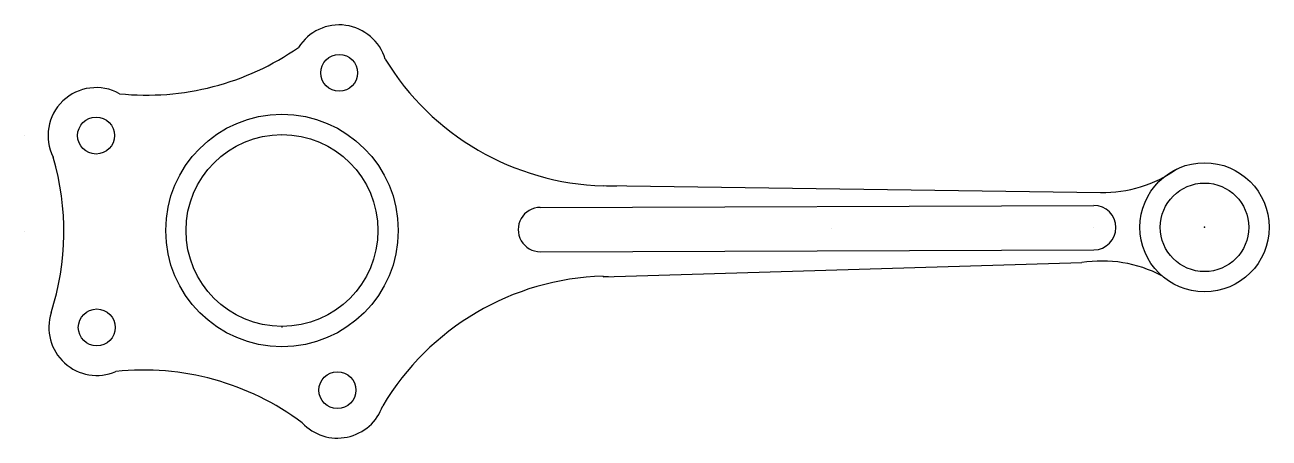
# Model space of a CAD drawing. Header units: inches. Extents: x 10.6 to 44.3, y 6.8 to 18.
import ezdxf

# ---------------------------------------------------------------- set-up
doc = ezdxf.new("R2010")
doc.units = ezdxf.units.IN
doc.header["$MEASUREMENT"] = 0

msp = doc.modelspace()

# ---------------------------------------------------------------- linework, layer by layer
for p, q in [((10.591, 15.035), (10.591, 15.035)), ((17.558, 15.035), (17.558, 15.035)), ((26.258, 13.678), (26.258, 13.669)), ((26.258, 13.678), (39.742, 13.491)), ((24.558, 13.087), (39.556, 13.139)), ((32.442, 12.514), (32.442, 12.514)), ((39.558, 12.539), (39.558, 12.539)), ((10.591, 12.435), (10.591, 12.435)), ((24.56, 11.887), (39.56, 11.939)), ((26.258, 11.205), (39.23, 11.592)), ((26.258, 11.227), (26.258, 11.205)), ((17.558, 9.862), (17.558, 9.835))]:
    msp.add_line(p, q)
for centre, radius in [((19.108, 16.735), 0.5), ((12.519, 15.035), 0.5), ((17.558, 12.462), 3.15), ((17.558, 12.462), 2.6), ((42.558, 12.549), 1.75), ((42.558, 12.549), 1.75), ((42.558, 12.549), 1.2), ((12.539, 9.835), 0.5), ((19.059, 8.135), 0.5)]:
    msp.add_circle(centre, radius)
for centre, radius, start, end in [((19.108, 16.735), 1.3, 16.5397, 147.8727), ((13.889, 23.332), 7.2, 264.1427, 304.8932), ((26.495, 20.865), 7.2, 211.4795, 268.1167), ((12.519, 15.035), 1.3, 60.7745, 206.817), ((4.446, 12.435), 7.2, 342.1875, 16.2456), ((39.79, 16.99), 3.5, 269.2043, 305.2182), ((26.547, 20.872), 7.2, 267.7019, 270.7066), ((24.558, 12.487), 0.6, 90, 270.1999), ((39.558, 12.539), 0.6, 270.1999, 90.1999), ((39.78, 8.135), 3.5, 62.4268, 99.0427), ((26.475, 4.03), 7.2, 91.7287, 149.2537), ((26.548, 4.011), 7.2, 91.1099, 92.3058), ((12.539, 9.835), 1.3, 162.1588, 293.4272), ((13.799, 1.481), 7.2, 53.2718, 95.9265), ((19.059, 8.135), 1.3, 222.825, 340.9418)]:
    msp.add_arc(centre, radius, start, end)
msp.add_point((42.558, 12.549))

doc.saveas('drawing.dxf')
